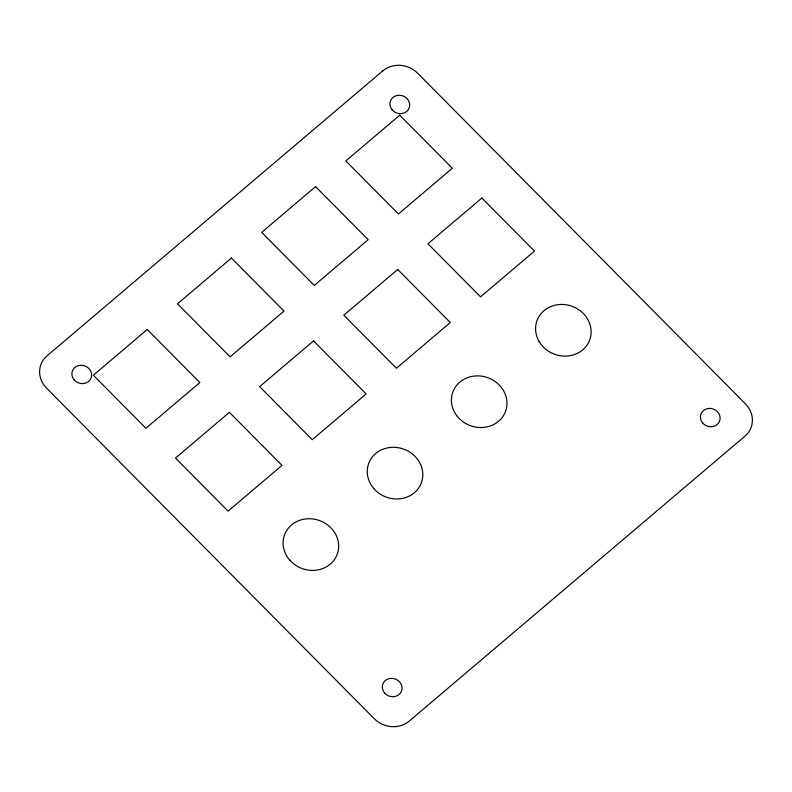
<?xml version="1.0" encoding="UTF-8"?>
<svg xmlns="http://www.w3.org/2000/svg" width="792" height="792" viewBox="0 0 792 792"><rect width="100%" height="100%" fill="white"/><g stroke="black" fill="none" stroke-linecap="round" stroke-linejoin="round"><path stroke-width="1.19" d="M382.783 70.874L47.045 355.836A24.948 22.691 20.2 0 0 46.619 388.228L374.299 718.73A24.948 22.691 20.2 0 0 409.216 721.126L744.955 436.164A24.948 22.691 20.2 0 0 745.381 403.772L417.701 73.27A24.948 22.691 20.2 0 0 382.783 70.874M147.253 329.482L93.357 375.23L145.956 428.284L199.851 382.536L147.253 329.482M231.412 258.053L177.517 303.801L230.116 356.855L284.011 311.108L231.412 258.053M315.572 186.625L261.677 232.373L314.275 285.427L368.171 239.679L315.572 186.625M399.722 115.196L345.827 160.944L398.425 213.998L452.321 168.25L399.722 115.196M229.393 412.325L175.497 458.073L228.096 511.127L281.992 465.379L229.393 412.325M313.543 340.897L259.647 386.644L312.246 439.699L366.142 393.951L313.543 340.897M397.703 269.468L343.807 315.216L396.406 368.27L450.302 322.522L397.703 269.468M481.863 198.04L427.967 243.787L480.566 296.842L534.461 251.094L481.863 198.04M74.022 379.695A9.979 9.078 20.2 0 0 90.941 378.319A9.979 9.078 20.2 0 0 80.289 365.28A9.979 9.078 20.2 0 0 74.022 379.695M392.198 109.86A9.979 9.078 20.2 0 0 409.078 108.207A9.979 9.078 20.2 0 0 398.188 95.327A9.979 9.078 20.2 0 0 392.198 109.86M702.633 422.968A9.979 9.078 20.2 0 0 719.502 421.304A9.979 9.078 20.2 0 0 708.622 408.434A9.979 9.078 20.2 0 0 702.633 422.968M384.556 692.931A9.979 9.078 20.2 0 0 401.425 691.277A9.979 9.078 20.2 0 0 390.545 678.398A9.979 9.078 20.2 0 0 384.556 692.931M289.753 560.112A28.067 25.522 20.2 0 0 337.065 554.677A28.067 25.522 20.2 0 0 305.811 518.918A28.067 25.522 20.2 0 0 289.753 560.112M373.626 488.347A28.067 25.522 20.2 0 0 421.067 483.625A28.067 25.522 20.2 0 0 390.406 447.44A28.067 25.522 20.2 0 0 373.626 488.347M457.291 416.325A28.067 25.522 20.2 0 0 504.94 412.86A28.067 25.522 20.2 0 0 475.339 375.952A28.067 25.522 20.2 0 0 457.291 416.325M539.124 341.51A28.067 25.522 20.2 0 0 587.228 344.817A28.067 25.522 20.2 0 0 563.686 304.514A28.067 25.522 20.2 0 0 539.124 341.51"/></g></svg>
